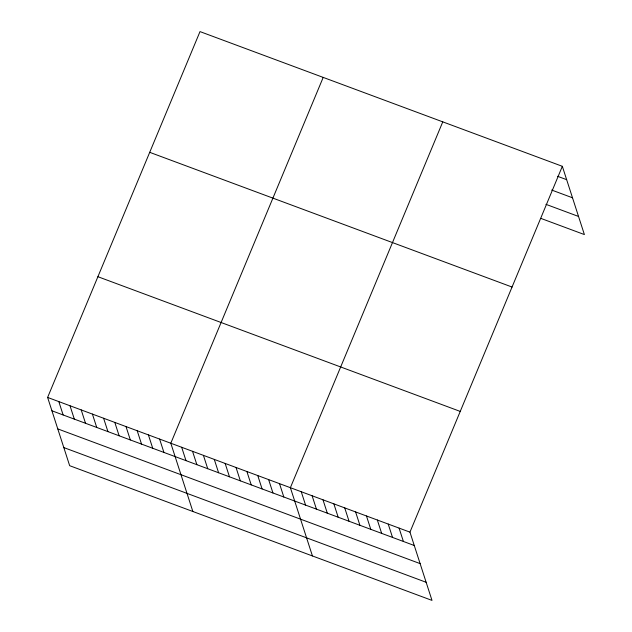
<?xml version="1.0" encoding="UTF-8"?>
<svg xmlns="http://www.w3.org/2000/svg" width="632" height="632" viewBox="0 0 632 632"><rect width="100%" height="100%" fill="white"/><g stroke="black" fill="none" stroke-linecap="round" stroke-linejoin="round"><path stroke-width="0.95" d="M562.338 166.311L409.955 532.144L431.996 600.4L69.662 465.689L47.613 397.433L200.004 31.6L562.338 166.311L584.387 234.567L540.905 218.403M323.197 77.404L170.806 443.237L192.855 511.493M442.771 121.858L290.38 487.691L312.429 555.947M557.598 176.304L566.659 179.67M551.673 190.042L572.505 197.784M545.922 204.326L578.533 216.452M149.713 152.328L512.054 287.039M97.905 276.705L460.238 411.416M47.613 397.433L409.955 532.144M51.927 410.792L414.268 545.503M57.781 428.907L420.122 563.618M63.808 447.575L426.15 582.285M399.084 528.107L403.398 541.466M388.214 524.062L392.527 537.421M377.344 520.018L381.657 533.384M366.473 515.981L370.787 529.34M355.603 511.936L359.916 525.303M344.732 507.899L349.046 521.258M333.862 503.854L338.175 517.221M322.992 499.817L327.305 513.176M312.121 495.772L316.435 509.131M301.251 491.736L305.564 505.094M279.51 483.646L283.823 497.013M268.639 479.609L272.953 492.968M257.769 475.564L262.083 488.931M246.899 471.527L251.212 484.886M236.028 467.483L240.342 480.841M225.158 463.446L229.471 476.804M214.288 459.401L218.601 472.76M203.417 455.364L207.731 468.723M192.547 451.319L196.868 464.678M181.676 447.274L185.998 460.641M159.612 439.074L163.925 452.433M148.409 434.911L152.723 448.27M137.207 430.748L141.529 444.106M126.013 426.584L130.326 439.943M114.811 422.421L119.124 435.78M103.609 418.25L107.93 431.617M92.414 414.086L96.728 427.453M81.212 409.923L85.525 423.29M70.01 405.76L74.331 419.127M58.816 401.597L63.129 414.955"/></g></svg>
